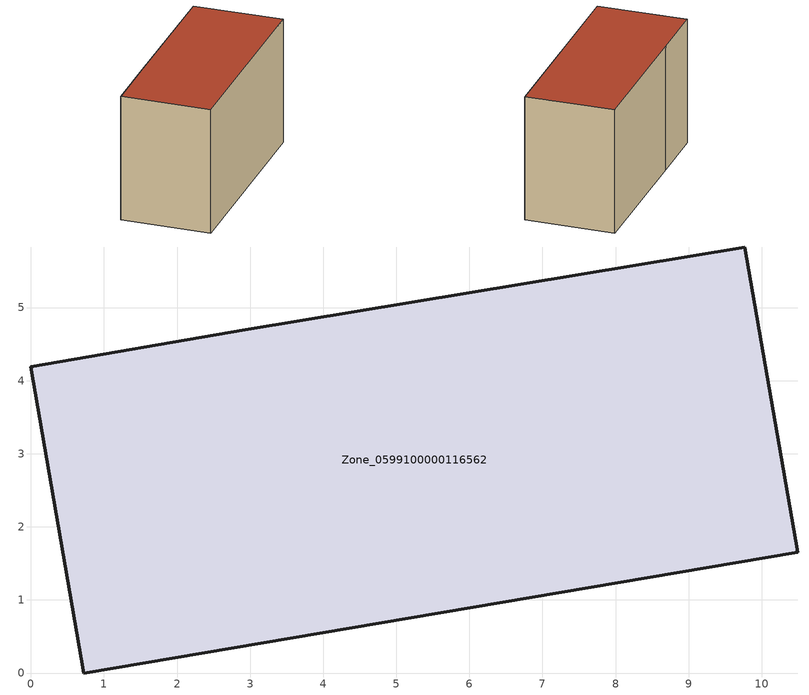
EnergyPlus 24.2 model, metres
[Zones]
Zone_0599100000116562
 floor ground (C_G): 10.49,1.65 0.72,0 0,4.19 2.93,4.7 9.77,5.83 z0
 wall outside (C_F): 0.72,0 10.49,1.65 9.77,5.83 2.93,4.7 0,4.19 0.72,0 z0:6.12
 roof outside (C_R): 9.77,5.83 2.93,4.7 0,4.19 0.72,0 10.49,1.65 z6.12
[BUILDING]
Pand.0599100000116562: North Axis=0; Terrain=City; Loads Convergence Tolerance Value=0.04; Temperature Convergence Tolerance Value=0.4; Solar Distribution=FullExterior; Maximum Number of Warmup Days=25; Minimum Number of Warmup Days=1
[Site:Location]
Rotterdam.The.Hague.AP_ZH_NLD Design_Conditions: Latitude=51.96; Longitude=4.45; Time Zone=1; Elevation=-4.5
[SITE:GROUNDTEMPERATURE:BUILDINGSURFACE]
18, 18, 18, 18, 18, 18, 18, 18, 18, 18, 18, 18
[MATERIAL] Thermal Absorptance=0.9; Solar Absorptance=0.7; Visible Absorptance=0.7
Name | Roughness | Thickness | Conductivity | Density | Specific Heat
G.TI.1946 | MediumSmooth | 0.15 | 1 | 540 | 1210
F.TI.1946 | Rough | 0.3 | 0.857143 | 1920 | 840
R.TI.1946 | MediumRough | 0.2 | 0.1 | 1500 | 1000
[CONSTRUCTION]
C_G: G.TI.1946
C_F: F.TI.1946
C_R: R.TI.1946
[ZONE]
Zone_0599100000116562: Type=1; Multiplier=1; Ceiling Height=Autocalculate; Volume=Autocalculate; Floor Area=autocalculate; Part of Total Floor Area=Yes
[ZONEINFILTRATION:DESIGNFLOWRATE]
Infil_Zone_0599100000116562: Zone or ZoneList or Space or SpaceList=Zone_0599100000116562; Schedule=AlwaysOn; Design Flow Rate Calculation Method=Flow/Area; Flow Rate per Floor Area=0.003; Constant Term Coefficient=1; Temperature Term Coefficient=0; Velocity Term Coefficient=0; Velocity Squared Term Coefficient=0
[HVACTEMPLATE:ZONE:IDEALLOADSAIRSYSTEM]
Zone_0599100000116562: Maximum Heating Supply Air Temperature=50; Minimum Cooling Supply Air Temperature=13; Maximum Heating Supply Air Humidity Ratio=0.0156; Minimum Cooling Supply Air Humidity Ratio=0.0077; Heating Limit=NoLimit; Cooling Limit=NoLimit; Dehumidification Control Type=ConstantSensibleHeatRatio; Cooling Sensible Heat Ratio=0.7; Dehumidification Setpoint=60; Humidification Control Type=None; Humidification Setpoint=30; Outdoor Air Method=None; Outdoor Air Flow Rate per Person=0.00944; Outdoor Air Flow Rate per Zone Floor Area=0; Outdoor Air Flow Rate per Zone=0; Demand Controlled Ventilation Type=None; Outdoor Air Economizer Type=NoEconomizer; Heat Recovery Type=None; Sensible Heat Recovery Effectiveness=0.7; Latent Heat Recovery Effectiveness=0.65
[ZONECONTROL:THERMOSTAT]
ThermostatControl_Zone_0599100000116562: Zone or ZoneList=Zone_0599100000116562; Control Type Schedule=DualSetpointControlType; Control 1=Thermostat_Zone_0599100000116562; Temperature Difference Between Cutout And Setpoint=0
[THERMOSTATSETPOINT:DUALSETPOINT]
Thermostat_Zone_0599100000116562: Heating Setpoint Temperature Schedule=HeatingSetpoint_Zone_0599100000116562; Cooling Setpoint Temperature Schedule=CoolingSetpoint_Zone_0599100000116562
[SCHEDULE:COMPACT]
HeatingSetpoint_Zone_0599100000116562: Through: 12/31, For: AllDays, Until: 24:00, 21
CoolingSetpoint_Zone_0599100000116562: Through: 12/31, For: AllDays, Until: 24:00, 24
DualSetpointControlType: Through: 12/31, For: AllDays, Until: 24:00, 4
AlwaysOn: Through: 12/31, For: AllDays, Until: 24:00, 1
